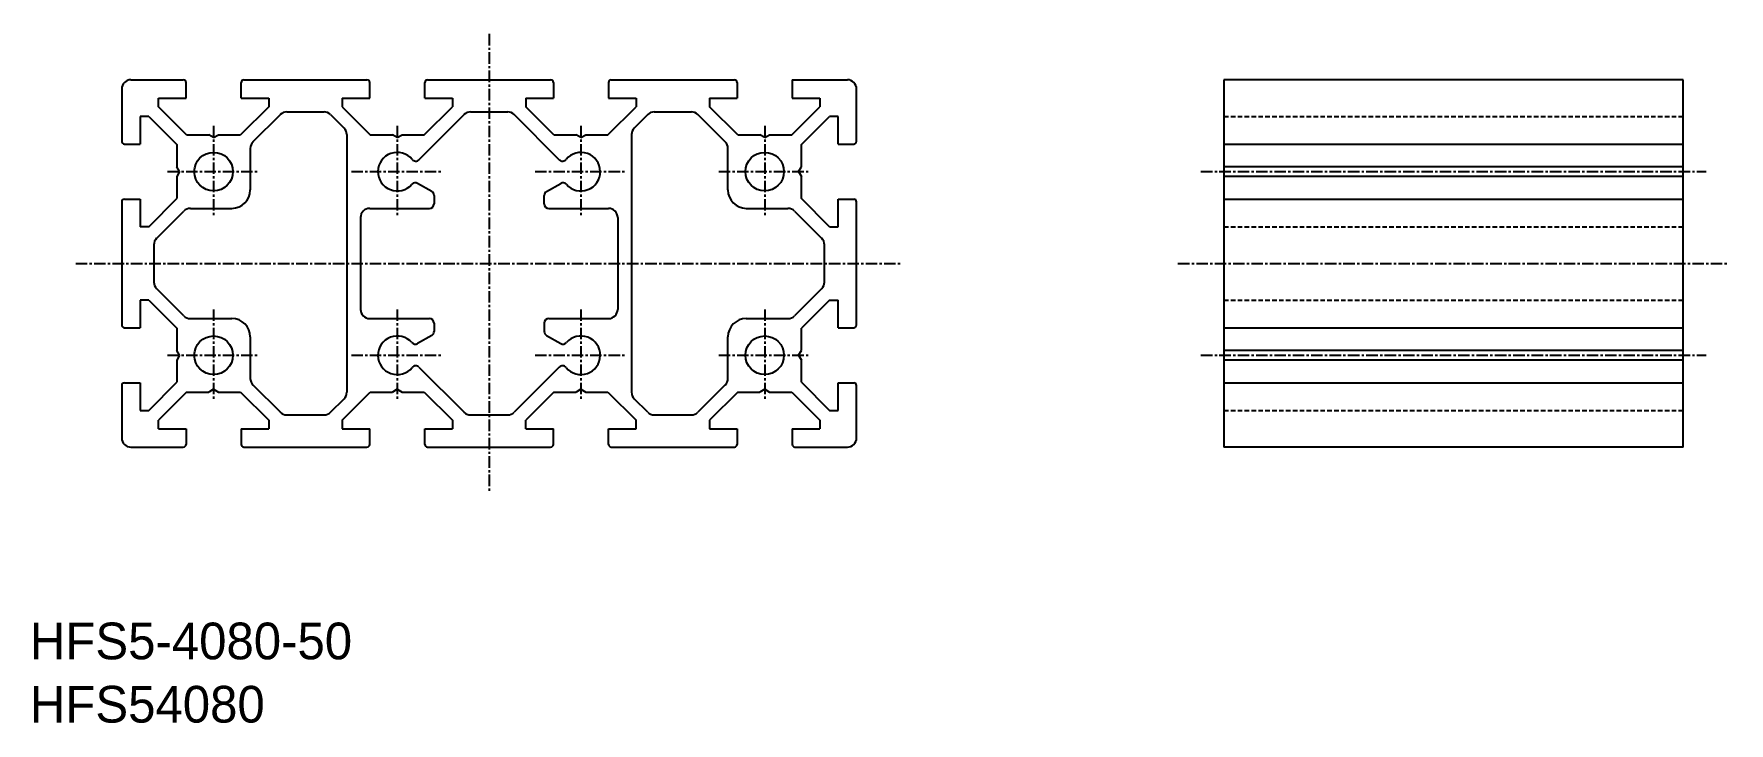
# Model space of a CAD drawing. Extents: x 0 to 185, y 0 to 75.
import ezdxf

# ---------------------------------------------------------------- set-up
doc = ezdxf.new("R2010")
doc.units = 0
doc.linetypes.add('CENTER', pattern=[2, 1.25, -0.25, 0.25, -0.25])
doc.linetypes.add('DASHED', pattern=[0.75, 0.5, -0.25])
doc.layers.get('0').update_dxf_attribs({"linetype": 'CONTINUOUS'})
doc.layers.add('CENTER', color=1, linetype='CENTER')

msp = doc.modelspace()

# ---------------------------------------------------------------- linework, layer by layer
at = {"color": 7, "linetype": 'CONTINUOUS'}
for p, q in [((10, 69), (10, 63.3)), ((11, 70), (16.7, 70)), ((17, 68), (17, 69.7)), ((23, 68), (23, 69.7)), ((23.3, 70), (36.7, 70)), ((37, 68), (37, 69.7)), ((43, 68), (43, 69.7)), ((43.3, 70), (56.7, 70)), ((57, 69.7), (57, 68)), ((63, 69.7), (63, 68)), ((63.3, 70), (76.7, 70)), ((77, 69.7), (77, 68)), ((83, 70), (89, 70)), ((83, 70), (83, 68)), ((90, 63.3), (90, 69)), ((180, 70), (130, 70)), ((130, 70), (130, 30)), ((180, 30), (180, 70)), ((14, 68), (17, 68)), ((14, 67.06), (14, 68)), ((17.06, 64), (14, 67.06)), ((26, 67.06), (22.94, 64)), ((23, 68), (26, 68)), ((26, 68), (26, 67.06)), ((27.97, 66.5), (32.03, 66.5)), ((34, 68), (37, 68)), ((34, 68), (34, 67.06)), ((34, 67.06), (37.06, 64)), ((42.94, 64), (46, 67.06)), ((43, 68), (46, 68)), ((46, 68), (46, 67.06)), ((47.97, 66.5), (52.03, 66.5)), ((54, 68), (57, 68)), ((54, 68), (54, 67.06)), ((57.06, 64), (54, 67.06)), ((62.94, 64), (66, 67.06)), ((63, 68), (66, 68)), ((66, 68), (66, 67.06)), ((67.97, 66.5), (72.03, 66.5)), ((74, 68), (77, 68)), ((74, 68), (74, 67.06)), ((77.06, 64), (74, 67.06)), ((82.94, 64), (86, 67.06)), ((83, 68), (86, 68)), ((86, 68), (86, 67.06)), ((12, 66), (12, 63)), ((12.94, 66), (12, 66)), ((12.94, 66), (16, 62.94)), ((24.29, 63.23), (27.27, 66.21)), ((32.73, 66.21), (34.21, 64.73)), ((42.36, 61.3), (47.27, 66.21)), ((57.64, 61.3), (52.73, 66.21)), ((67.27, 66.21), (65.79, 64.73)), ((75.71, 63.23), (72.73, 66.21)), ((84, 62.94), (87.06, 66)), ((88, 66), (87.06, 66)), ((88, 63), (88, 66)), ((10.3, 63), (12, 63)), ((16, 62.94), (16, 60.52)), ((17.06, 64), (19.48, 64)), ((20, 63.7), (19.48, 64)), ((20, 63.7), (20.52, 64)), ((20.52, 64), (22.94, 64)), ((34.5, 64.03), (34.5, 35.97)), ((37.06, 64), (39.48, 64)), ((40, 63.7), (39.48, 64)), ((40, 63.7), (40.52, 64)), ((40.52, 64), (42.94, 64)), ((57.06, 64), (59.48, 64)), ((60, 63.7), (59.48, 64)), ((60, 63.7), (60.52, 64)), ((60.52, 64), (62.94, 64)), ((65.5, 64.03), (65.5, 35.97)), ((77.06, 64), (79.48, 64)), ((80, 63.7), (79.48, 64)), ((80, 63.7), (80.52, 64)), ((80.52, 64), (82.94, 64)), ((84, 60.52), (84, 62.94)), ((88, 63), (89.7, 63)), ((130, 63), (180, 63)), ((24, 62.53), (24, 58)), ((76, 58), (76, 62.53)), ((16.3, 60), (16, 60.52)), ((16.3, 60), (16, 59.48)), ((16, 59.48), (16, 57.06)), ((83.7, 60), (84, 60.52)), ((83.7, 60), (84, 59.48)), ((84, 57.06), (84, 59.48)), ((180, 60.52), (130, 60.52)), ((180, 59.48), (130, 59.48)), ((43.75, 57.83), (42.21, 58.72)), ((44, 57.4), (44, 56.5)), ((56, 56.5), (56, 57.4)), ((56.25, 57.83), (57.79, 58.72)), ((10, 56.7), (10, 43.3)), ((10.3, 57), (12, 57)), ((12, 57), (12, 54)), ((12.94, 54), (16, 57.06)), ((13.79, 52.73), (16.77, 55.71)), ((17.47, 56), (22, 56)), ((37, 56), (43.5, 56)), ((56.5, 56), (63, 56)), ((78, 56), (82.53, 56)), ((83.23, 55.71), (86.21, 52.73)), ((87.06, 54), (84, 57.06)), ((88, 54), (88, 57)), ((88, 57), (89.7, 57)), ((90, 43.3), (90, 56.7)), ((130, 57), (180, 57)), ((12.94, 54), (12, 54)), ((36, 55), (36, 45)), ((64, 55), (64, 45)), ((87.06, 54), (88, 54)), ((13.5, 52.03), (13.5, 47.97)), ((86.5, 47.97), (86.5, 52.03)), ((16.77, 44.29), (13.79, 47.27)), ((86.21, 47.27), (83.23, 44.29)), ((12, 46), (12, 43)), ((12.94, 46), (12, 46)), ((12.94, 46), (16, 42.94)), ((87.06, 46), (84, 42.94)), ((87.06, 46), (88, 46)), ((88, 43), (88, 46)), ((10.3, 43), (12, 43)), ((16, 42.94), (16, 40.52)), ((17.47, 44), (22, 44)), ((37, 44), (43.5, 44)), ((44, 43.5), (44, 42.6)), ((56, 43.5), (56, 42.6)), ((56.5, 44), (63, 44)), ((78, 44), (82.53, 44)), ((84, 40.52), (84, 42.94)), ((88, 43), (89.7, 43)), ((130, 43), (180, 43)), ((24, 42), (24, 37.47)), ((43.75, 42.17), (42.21, 41.28)), ((56.25, 42.17), (57.79, 41.28)), ((76, 37.47), (76, 42)), ((16.3, 40), (16, 40.52)), ((16.3, 40), (16, 39.48)), ((16, 39.48), (16, 37.06)), ((83.7, 40), (84, 40.52)), ((83.7, 40), (84, 39.48)), ((84, 37.06), (84, 39.48)), ((180, 40.52), (130, 40.52)), ((180, 39.48), (130, 39.48)), ((10.3, 37), (12, 37)), ((12, 37), (12, 34)), ((12.94, 34), (16, 37.06)), ((42.36, 38.7), (47.27, 33.79)), ((57.64, 38.7), (52.73, 33.79)), ((84, 37.06), (87.06, 34)), ((88, 34), (88, 37)), ((88, 37), (89.7, 37)), ((130, 37), (180, 37)), ((10, 36.7), (10, 31)), ((17.06, 36), (14, 32.94)), ((17.06, 36), (19.48, 36)), ((20, 36.3), (19.48, 36)), ((20, 36.3), (20.52, 36)), ((20.52, 36), (22.94, 36)), ((22.94, 36), (26, 32.94)), ((24.29, 36.77), (27.27, 33.79)), ((32.73, 33.79), (34.21, 35.27)), ((34, 32.94), (37.06, 36)), ((37.06, 36), (39.48, 36)), ((40, 36.3), (39.48, 36)), ((40, 36.3), (40.52, 36)), ((40.52, 36), (42.94, 36)), ((42.94, 36), (46, 32.94)), ((57.06, 36), (54, 32.94)), ((57.06, 36), (59.48, 36)), ((60, 36.3), (59.48, 36)), ((60, 36.3), (60.52, 36)), ((60.52, 36), (62.94, 36)), ((62.94, 36), (66, 32.94)), ((67.27, 33.79), (65.79, 35.27)), ((75.71, 36.77), (72.73, 33.79)), ((77.06, 36), (74, 32.94)), ((77.06, 36), (79.48, 36)), ((80, 36.3), (79.48, 36)), ((80, 36.3), (80.52, 36)), ((80.52, 36), (82.94, 36)), ((82.94, 36), (86, 32.94)), ((90, 31), (90, 36.7)), ((12, 34), (12.94, 34)), ((27.97, 33.5), (32.03, 33.5)), ((47.97, 33.5), (52.03, 33.5)), ((67.97, 33.5), (72.03, 33.5)), ((87.06, 34), (88, 34)), ((14, 32), (14, 32.94)), ((14, 32), (17, 32)), ((17, 32), (17, 30.3)), ((23, 32), (26, 32)), ((23, 32), (23, 30.3)), ((26, 32.94), (26, 32)), ((34, 32.94), (34, 32)), ((34, 32), (37, 32)), ((37, 30.3), (37, 32)), ((43, 32), (46, 32)), ((43, 30.3), (43, 32)), ((46, 32.94), (46, 32)), ((54, 32), (54, 32.94)), ((54, 32), (57, 32)), ((57, 30.3), (57, 32)), ((63, 32), (66, 32)), ((63, 30.3), (63, 32)), ((66, 32), (66, 32.94)), ((74, 32.94), (74, 32)), ((74, 32), (77, 32)), ((77, 32), (77, 30.3)), ((83, 32), (86, 32)), ((83, 32), (83, 30.3)), ((86, 32.94), (86, 32)), ((11, 30), (16.7, 30)), ((23.3, 30), (36.7, 30)), ((43.3, 30), (56.7, 30)), ((63.3, 30), (76.7, 30)), ((83.3, 30), (89, 30)), ((180, 30), (130, 30))]:
    msp.add_line(p, q, dxfattribs=at)
at = {"color": 3, "linetype": 'DASHED'}
for p, q in [((130, 66), (180, 66)), ((130, 54), (180, 54)), ((130, 46), (180, 46)), ((130, 34), (180, 34))]:
    msp.add_line(p, q, dxfattribs=at)
at = {"color": 7, "linetype": 'CONTINUOUS'}
for centre in [(20, 60), (80, 60), (20, 40), (80, 40)]:
    msp.add_circle(centre, 2.1, dxfattribs=at)
for centre, radius, start, end in [((11, 69), 1, 90, 180), ((16.7, 69.7), 0.3, 0, 90), ((23.3, 69.7), 0.3, 90, 180), ((36.7, 69.7), 0.3, 0, 90), ((43.3, 69.7), 0.3, 90, 180), ((56.7, 69.7), 0.3, 0, 90), ((63.3, 69.7), 0.3, 90, 180), ((76.7, 69.7), 0.3, 0, 90), ((89, 69), 1, 360, 90), ((27.97, 65.5), 1, 90, 135), ((32.03, 65.5), 1, 45, 90), ((47.97, 65.5), 1, 90, 135), ((52.03, 65.5), 1, 45, 90), ((67.97, 65.5), 1, 90, 135), ((72.03, 65.5), 1, 45, 90), ((33.5, 64.03), 1, 0, 45), ((66.5, 64.03), 1, 135, 180), ((10.3, 63.3), 0.3, 180, 270), ((25, 62.53), 1, 135, 180), ((75, 62.53), 1, 360, 45), ((89.7, 63.3), 0.3, 270, 0), ((40, 60), 2.1, 39.4823, 318.9124), ((42.01, 61.65), 0.5, 219.4823, 315), ((57.99, 61.65), 0.5, 225, 320.5177), ((60, 60), 2.1, 221.0873, 140.5177), ((22, 58), 2, 270, 0), ((41.96, 58.29), 0.5, 59.9999, 138.9124), ((43.5, 57.4), 0.5, 0, 59.9999), ((56.5, 57.4), 0.5, 120.0001, 180), ((58.04, 58.29), 0.5, 41.0873, 120.0001), ((78, 58), 2, 180, 270), ((10.3, 56.7), 0.3, 90, 180), ((17.47, 55), 1, 90, 135), ((37, 55), 1, 90, 180), ((43.5, 56.5), 0.5, 270, 0), ((56.5, 56.5), 0.5, 180, 270), ((63, 55), 1, 0, 90), ((82.53, 55), 1, 45, 90), ((89.7, 56.7), 0.3, 0, 90), ((14.5, 52.03), 1, 135, 180), ((85.5, 52.03), 1, 0, 45), ((14.5, 47.97), 1, 180, 225), ((85.5, 47.97), 1, 315, 360), ((37, 45), 1, 180, 270), ((63, 45), 1, 270, 0), ((10.3, 43.3), 0.3, 180, 270), ((17.47, 45), 1, 225, 270), ((22, 42), 2, 0, 90), ((43.5, 43.5), 0.5, 0, 90), ((43.5, 42.6), 0.5, 300.0001, 0), ((56.5, 43.5), 0.5, 90, 180), ((56.5, 42.6), 0.5, 180, 239.9999), ((78, 42), 2, 90, 180), ((82.53, 45), 1, 270, 315), ((89.7, 43.3), 0.3, 270, 0), ((40, 40), 2.1, 41.0876, 320.5177), ((41.96, 41.71), 0.5, 221.0876, 300.0001), ((58.04, 41.71), 0.5, 239.9999, 318.9127), ((60, 40), 2.1, 219.4823, 138.9127), ((42.01, 38.35), 0.5, 45, 140.5177), ((57.99, 38.35), 0.5, 39.4823, 135), ((10.3, 36.7), 0.3, 90, 180), ((25, 37.47), 1, 180, 225), ((75, 37.47), 1, 315, 0), ((89.7, 36.7), 0.3, 0, 90), ((33.5, 35.97), 1, 315, 0), ((66.5, 35.97), 1, 180, 225), ((27.97, 34.5), 1, 225, 270), ((32.03, 34.5), 1, 270, 315), ((47.97, 34.5), 1, 225, 270), ((52.03, 34.5), 1, 270, 315), ((67.97, 34.5), 1, 225, 270), ((72.03, 34.5), 1, 270, 315), ((11, 31), 1, 180, 270), ((16.7, 30.3), 0.3, 270, 0), ((23.3, 30.3), 0.3, 180, 270), ((36.7, 30.3), 0.3, 270, 0), ((43.3, 30.3), 0.3, 180, 270), ((56.7, 30.3), 0.3, 270, 0), ((63.3, 30.3), 0.3, 180, 270), ((76.7, 30.3), 0.3, 270, 0), ((83.3, 30.3), 0.3, 180, 270), ((89, 31), 1, 270, 0)]:
    msp.add_arc(centre, radius, start, end, dxfattribs=at)
at = {"layer": 'CENTER', "color": 1, "linetype": 'CENTER'}
for p, q in [((50, 75), (50, 25)), ((20, 65), (20, 55)), ((40, 65), (40, 55)), ((60, 65), (60, 55)), ((80, 65), (80, 55)), ((15, 60), (25, 60)), ((35, 60), (45, 60)), ((55, 60), (65, 60)), ((75, 60), (85, 60)), ((127.5, 60), (182.5, 60)), ((5, 50), (95, 50)), ((125, 50), (185, 50)), ((20, 45), (20, 35)), ((40, 45), (40, 35)), ((60, 45), (60, 35)), ((80, 45), (80, 35)), ((15, 40), (25, 40)), ((35, 40), (45, 40)), ((55, 40), (65, 40)), ((75, 40), (85, 40)), ((127.5, 40), (182.5, 40))]:
    msp.add_line(p, q, dxfattribs=at)

# ---------------------------------------------------------------- texts
at = {"color": 7, "linetype": 'CONTINUOUS'}
for s, p in [('HFS5-4080-50', (0, 6.89)), ('HFS54080', (0, 0))]:
    msp.add_text(s, height=4, dxfattribs=at).set_placement(p)

doc.saveas('drawing.dxf')
